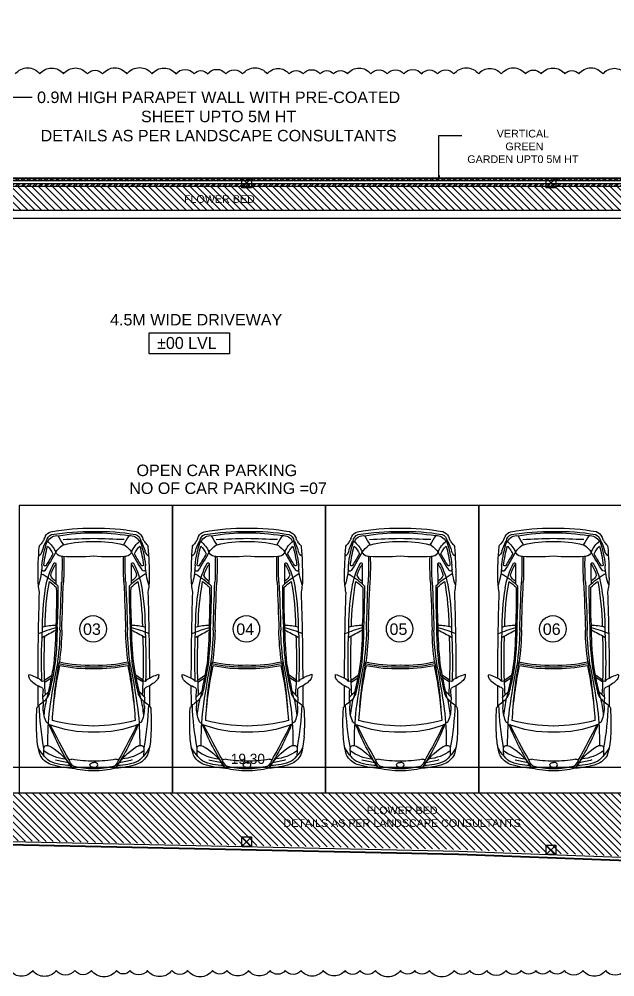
# Model space of a CAD drawing. Header units: metres. Extents: x 494 to 1845, y -666 to 1061.
# Drawn here: x 1473.43 to 1482.76, y 270.57 to 285.57 of the extents above; entities that cross this region are included whole.
import ezdxf
from ezdxf import colors
from ezdxf.entities.mleader import LeaderData, LeaderLine
from ezdxf.math import Vec2, Vec3

# ---------------------------------------------------------------- set-up
doc = ezdxf.new("R2010")
doc.units = ezdxf.units.M
doc.header["$MEASUREMENT"] = 0
doc.linetypes.add('1', pattern=[0])
doc.layers.get('Defpoints').update_dxf_attribs({"color": 12})
for name, color, linetype in [('0 @ 1', 7, 'Continuous'), ('COLUMN', 1, 'Continuous'), ('PLOT - SURVEY', 1, '1'), ('VDA DIMENSION', 8, 'Continuous'), ('VDA-PARKING', 252, 'Continuous'), ('VDA-TEXT', 250, '1'), ('VDA-WALL BELOW', 8, 'Continuous')]:
    doc.layers.add(name, color=color, linetype=linetype)
for name, color, linetype, lineweight in [('A-Wall Hatch', 8, 'Continuous', 9), ('ARCHITECTURAL COMMENTS', 2, 'Continuous', 30), ('VDA-HATCH', 8, 'Continuous', 9), ('VDA-WALL', 250, 'Continuous', 25)]:
    doc.layers.add(name, color=color, linetype=linetype, lineweight=lineweight)
doc.styles.add('arial', font='arial.ttf', dxfattribs={"height": 0.3})
doc.styles.add('RS', font='GOTHIC.TTF')
doc.styles.get("Standard").update_dxf_attribs({"font": 'arial.ttf'})
doc.dimstyles.new('SMALL-1', dxfattribs={"dimtxt": 0.16, "dimasz": 0.035, "dimexe": 0, "dimexo": 0.1, "dimgap": 0.05, "dimtad": 1, "dimzin": 0, "dimdsep": 46, "dimtxsty": 'RS', "dimblk": 'DOT', "dimcen": 2.5, "dimclrd": 256, "dimclre": 256, "dimclrt": 5, "dimadec": 0, "dimazin": 0, "dimtfac": 1, "dimtdec": 3, "dimtofl": 0, "dimtmove": 0, "dimatfit": 3, "dimfxl": 0, "dimtolj": 1, "dimtzin": 0, "dimarcsym": 0})
pattern_1 = [(315, (87.54308, 2.66939), (0.053916892, 0.053916892), [])]

# ---------------------------------------------------------------- blocks, each defined once
blk = doc.blocks.new('P1')
at = {"layer": 'VDA-PARKING'}
for p, q in [((0, 4.5), (2.4, 4.5)), ((0, 0), (0, 4.5)), ((2.4, 4.5), (2.4, 0)), ((2.4, 0), (0, 0))]:
    blk.add_line(p, q, dxfattribs=at)
at = {"layer": 'VDA-PARKING', "color": 8, "extrusion": (1.91705e-10, -0.000389212, 1)}
for p, q in [((0.457, 2.915), (0.372, 3.002, 0)), ((0.372, 3.002), (0.375, 2.898, 0)), ((1.88, 2.913), (1.965, 3.001, 0)), ((1.965, 3.001), (1.962, 2.897, 0)), ((0.399, 2.737), (0.51, 2.657, -0.001)), ((0.4, 2.764), (0.502, 2.7, -0.001)), ((1.937, 2.736), (1.826, 2.656, -0.001)), ((1.936, 2.763), (1.834, 2.699, -0.001))]:
    blk.add_line(p, q, dxfattribs=at)
for centre, radius, start, end in [((0.608, 3.758, -0.002), 0.317, 110.9327, 151.9874), ((3.979, 2.04, -0.002), 3.772, 146.6191, 158.4909), ((0.81, 3.224, -0.002), 0.848, 90.5361, 113.2209), ((0.892, 2.836, -0.002), 1.281, 92.7885, 108.0445), ((-0.027, 4.62, -0.002), 0.994, 301.9765, 329.477), ((0.993, 3.911, -0.002), 0.223, 134.4498, 160.8123), ((1.193, 2.502, -0.002), 1.654, 90.7964, 102.6895), ((0.854, 4.062, -0.002), 0.0196, 105.8288, 154.5794), ((1.168, 2.954, -0.002), 1.171, 89.9376, 105.8288), ((1.143, 2.502, -0.002), 1.654, 77.2008, 89.094), ((1.169, 2.954, -0.002), 1.171, 74.0616, 89.9527), ((1.485, 4.062, -0.002), 0.0196, 25.3109, 74.0616), ((1.346, 3.911, -0.002), 0.223, 19.0781, 45.4406), ((-1.644, 2.045, -0.002), 3.772, 21.3994, 33.2712), ((2.367, 4.618, -0.002), 0.994, 210.4133, 237.9139), ((1.445, 2.835, -0.002), 1.281, 71.8458, 87.1018), ((1.528, 3.224, -0.002), 0.848, 66.6694, 89.3542), ((1.731, 3.757, -0.002), 0.317, 27.903, 68.9577), ((1.465, 3.555, -0.002), 1.19, 162.8092, 176.6212), ((0.896, 3.476, -0.002), 0.675, 128.5941, 152.2222), ((0.785, 3.3, -0.002), 0.673, 95.1462, 126.3462), ((1.447, 3.82, -0.002), 1.061, 174.3363, 181.1523), ((10.007, -1.278, -0.002), 10.62, 150.2954, 153.6878), ((0.971, 2.551, -0.002), 1.49, 97.7176, 105.6573), ((0.808, 4.013, -0.002), 0.0381, 227.7847, 248.458), ((0.814, 4.029, -0.002), 0.055, 248.458, 280.7122), ((1.147, 2.268, -0.002), 1.736, 89.2525, 100.7122), ((1.189, 2.268, -0.002), 1.736, 79.1781, 90.6378), ((1.525, 4.028, -0.002), 0.055, 259.1781, 291.4323), ((1.531, 4.012, -0.002), 0.0381, 291.4323, 312.1056), ((-7.678, -1.261, -0.002), 10.62, 26.2026, 29.5949), ((1.365, 2.551, -0.002), 1.49, 74.2331, 82.1727), ((1.552, 3.299, -0.002), 0.673, 53.5441, 84.7441), ((1.442, 3.476, -0.002), 0.675, 27.6681, 51.2962), ((0.891, 3.82, -0.002), 1.061, 358.738, 5.554), ((0.873, 3.556, -0.002), 1.19, 3.2691, 17.0812), ((5.141, 2.935, -0.002), 4.832, 169.7118, 177.7895), ((0.428, 3.799, -0.002), 0.0412, 181.1523, 223.466), ((0.428, 3.8, -0.002), 0.0425, 223.466, 263.2575), ((0.436, 3.868, -0.002), 0.11, 263.2575, 304.968), ((5.169, 3.714, -0.002), 4.719, 179.4645, 186.3924), ((1.902, 3.866, -0.002), 0.11, 234.9223, 276.6328), ((-2.831, 3.722, -0.002), 4.719, 353.4979, 0.4259), ((1.91, 3.799, -0.002), 0.0425, 276.6328, 316.4243), ((1.911, 3.798, -0.002), 0.0412, 316.4243, 358.738), ((-2.804, 2.943, -0.002), 4.832, 2.1008, 10.1785), ((4.147, 3.397, -0.002), 3.876, 176.6212, 183.2691), ((-1.809, 3.403, -0.002), 3.876, 356.6212, 3.2691), ((1.125, 1.705, -0.002), 1.846, 88.6326, 111.1512), ((1.192, 0.807, -0.002), 2.646, 90.5448, 104.7008), ((1.21, 1.705, -0.002), 1.846, 68.7391, 91.2578), ((1.141, 0.807, -0.002), 2.646, 75.1895, 89.3455), ((0.932, 3.164, -0.002), 0.555, 157.786, 182.1379), ((0.476, 3.352, -0.002), 0.0629, 105.3626, 159.257), ((6.442, 3.729, -0.002), 5.932, 183.502, 191.8762), ((-4.103, 3.739, -0.002), 5.932, 348.0141, 356.3884), ((1.861, 3.35, -0.002), 0.0629, 20.6333, 74.5277), ((1.406, 3.164, -0.002), 0.555, 357.7524, 22.1043), ((0.313, 3.178, -0.002), 0.0364, 183.2691, 243.959), ((3.362, 3.632, -0.002), 2.992, 186.6719, 191.854), ((13.664, 5.043, -0.002), 13.314, 188.0072, 190.9665), ((6.504, 3.585, -0.002), 5.983, 184.0252, 190.9208), ((-4.166, 3.595, -0.002), 5.983, 348.9695, 355.8651), ((-11.323, 5.067, -0.002), 13.314, 348.9238, 351.8832), ((-1.023, 3.636, -0.002), 2.992, 348.0363, 353.2184), ((2.024, 3.176, -0.002), 0.0364, 295.9313, 356.6212), ((45.639, 2.786, -0.002), 45.343, 179.5461, 179.9508), ((0.138, 2.799, -0.002), 0.367, 30.9223, 61.7196), ((8.8, 2.423, -0.002), 8.449, 175.5592, 176.0701), ((-1.043, 3.102, -0.002), 1.42, 359.0121, 1.6745), ((-6.681, 1.307, -0.002), 7.317, 9.1773, 13.5155), ((9.015, 1.292, -0.002), 7.317, 166.3748, 170.713), ((2.198, 2.797, -0.002), 0.367, 118.1707, 148.968), ((3.38, 3.098, -0.002), 1.42, 178.2158, 180.8782), ((-6.464, 2.438, -0.002), 8.449, 3.8202, 4.3312), ((-43.302, 2.871, -0.002), 45.343, 359.9396, 0.3443), ((0.535, 2.383, -0.002), 0.503, 111.1835, 134.2764), ((0.334, 2.889, -0.002), 0.0423, 298.0014, 12.5995), ((8.8, 2.423, -0.002), 8.407, 176.3245, 182.5982), ((0.333, 2.915, -0.002), 0.141, 8.5366, 30.9223), ((-3.983, 1.826, -0.002), 4.59, 8.3046, 13.985), ((6.318, 1.817, -0.002), 4.59, 165.9053, 171.5858), ((2.004, 2.913, -0.002), 0.141, 148.968, 171.3537), ((-6.464, 2.438, -0.002), 8.407, 357.2921, 3.5658), ((2.003, 2.887, -0.002), 0.0423, 167.2908, 241.8889), ((1.8, 2.381, -0.002), 0.503, 45.614, 68.7069), ((0.298, 2.653, -0.002), 0.148, 156.896, 171.1277), ((-0.113, 3.49, -0.002), 0.886, 287.5165, 300.6693), ((0.253, 2.672, -0.002), 0.0985, 134.2764, 156.896), ((45.639, 2.786, -0.002), 45.343, 180.1043, 181.8068), ((0.374, 2.724, -0.002), 0.0351, 106.1063, 174.2179), ((8.8, 2.423, -0.002), 8.449, 177.747, 183.0015), ((0.361, 2.713, -0.002), 0.045, 32.507, 86.2001), ((1.975, 2.711, -0.002), 0.045, 93.6902, 147.3833), ((1.962, 2.722, -0.002), 0.0351, 5.6724, 73.784), ((-6.464, 2.438, -0.002), 8.449, 356.8888, 2.1433), ((2.451, 3.487, -0.002), 0.886, 239.221, 252.3738), ((-43.302, 2.871, -0.002), 45.343, 358.0836, 359.786), ((2.083, 2.671, -0.002), 0.0985, 22.9943, 45.614), ((2.038, 2.651, -0.002), 0.148, 8.7626, 22.9943), ((0.227, 2.664, -0.002), 0.0753, 171.1277, 194.9458), ((1.086, 0.468, -0.002), 2.09, 87.7114, 102.4204), ((1.247, 0.468, -0.002), 2.09, 77.4699, 92.1789), ((2.11, 2.662, -0.002), 0.0753, 344.9445, 8.7626), ((-5.472, 1.855, -0.002), 6.046, 0.1688, 5.8765), ((-0.687, 2.308, -0.002), 1.26, 2.2889, 8.3046), ((-4.006, 1.842, -0.002), 4.647, 1.3507, 8.2676), ((1.086, 0.468, -0.002), 2.063, 87.7114, 102.9428), ((1.086, 0.468, -0.002), 2.036, 87.7114, 102.9428), ((-4.006, 1.842, -0.002), 4.676, 1.3507, 7.4904), ((1.247, 0.468, -0.002), 2.063, 76.9476, 92.1789), ((1.247, 0.468, -0.002), 2.036, 76.9476, 92.1789), ((6.341, 1.832, -0.002), 4.676, 172.3999, 178.5396), ((6.341, 1.832, -0.002), 4.647, 171.6227, 178.5396), ((7.807, 1.843, -0.002), 6.046, 174.0138, 179.7216), ((3.023, 2.304, -0.002), 1.26, 171.5858, 177.6014), ((-3.708, 1.941, -0.002), 4.301, 359.5019, 5.5659), ((6.043, 1.931, -0.002), 4.301, 174.3244, 180.3885), ((0.992, 3.555, -0.002), 1.695, 245.9927, 255.8566), ((4.377, 1.926, -0.002), 4.014, 179.2139, 189.1558), ((5.36, 10.986, -0.002), 10.226, 240.7633, 242.0874), ((34.924, 2.76, -0.002), 34.294, 181.3507, 182.611), ((34.924, 2.76, -0.002), 34.265, 181.3507, 182.611), ((-32.587, 2.825, -0.002), 34.265, 357.2793, 358.5396), ((-32.587, 2.825, -0.002), 34.294, 357.2793, 358.5396), ((1.346, 3.555, -0.002), 1.695, 284.0337, 293.8977), ((-3.008, 10.994, -0.002), 10.226, 297.8029, 299.127), ((-2.042, 1.932, -0.002), 4.014, 350.7346, 0.6765), ((0.583, 2.65, -0.002), 0.777, 253.7364, 269.5106), ((4.377, 1.926, -0.002), 3.972, 180.4609, 190.6811), ((-6.484, 1.488, -0.002), 7.068, 358.3294, 3.127), ((-10.7, 1.341, -0.002), 11.306, 359.5686, 2.8492), ((13.034, 1.319, -0.002), 11.306, 177.0411, 180.3217), ((8.818, 1.473, -0.002), 7.068, 176.7634, 181.561), ((1.753, 2.649, -0.002), 0.777, 270.3798, 286.154), ((-2.042, 1.932, -0.002), 3.972, 349.2092, 359.4294), ((1.463, 1.129, -0.002), 1.167, 168.784, 179.7571), ((0.871, 1.13, -0.002), 1.167, 0.1332, 11.1064), ((-0.615, 0.928, -0.002), 0.97, 0.6767, 19.1399), ((-0.278, 2.179, -0.002), 1.278, 300.4154, 313.7356), ((1.623, 1.482, -0.002), 1.225, 189.1558, 208.271), ((-0.278, 2.179, -0.002), 1.243, 307.1982, 313.7356), ((-12.347, 0.991, -0.002), 12.921, 359.6859, 1.0381), ((2.613, 2.177, -0.002), 1.278, 226.1547, 239.4749), ((2.613, 2.177, -0.002), 1.243, 226.1547, 232.6921), ((14.68, 0.966, -0.002), 12.921, 178.8522, 180.2044), ((0.711, 1.483, -0.002), 1.225, 331.6193, 350.7346), ((2.948, 0.924, -0.002), 0.97, 160.7504, 179.2136), ((5.805, 1.106, -0.002), 5.509, 179.7094, 184.7553), ((0.352, 1.107, -0.002), 0.0337, 256.8846, 300.4154), ((0.654, 1.033, -0.002), 0.171, 118.3286, 159.3503), ((0.996, 1.222, -0.002), 0.518, 194.3115, 215.4978), ((-5.042, 0.938, -0.002), 5.714, 358.5996, 2.611), ((-5.042, 0.938, -0.002), 5.742, 358.5996, 2.611), ((7.375, 0.926, -0.002), 5.742, 177.2793, 181.2907), ((7.375, 0.926, -0.002), 5.714, 177.2793, 181.2907), ((1.337, 1.221, -0.002), 0.518, 324.3925, 345.5789), ((1.679, 1.032, -0.002), 0.171, 20.54, 61.5618), ((1.981, 1.105, -0.002), 0.0337, 239.4749, 283.0057), ((-3.472, 1.115, -0.002), 5.509, 355.135, 0.1809), ((0.379, 1.002, -0.002), 0.0266, 25.509, 177.7485), ((2.377, 1.174, -0.002), 2.035, 186.6303, 197.6651), ((0.405, 0.926, -0.002), 0.0203, 37.9978, 157.2904), ((2.377, 1.174, -0.002), 2.005, 186.9029, 195.509), ((-3.243, -1.358, -0.002), 4.35, 28.6909, 33.1306), ((-3.243, -1.358, -0.002), 4.324, 29.2693, 32.0689), ((0.557, 0.915, -0.002), 0.0181, 226.6705, 17.8126), ((1.776, 0.914, -0.002), 0.0181, 162.0778, 313.2199), ((5.572, -1.366, -0.002), 4.35, 146.7597, 151.1994), ((5.572, -1.366, -0.002), 4.324, 147.8214, 150.621), ((-0.043, 1.177, -0.002), 2.005, 344.3813, 352.9874), ((-0.043, 1.177, -0.002), 2.035, 342.2252, 353.26), ((1.928, 0.924, -0.002), 0.0203, 22.6, 141.8925), ((1.954, 1, -0.002), 0.0266, 2.1418, 154.3813), ((0.223, 0.675, -0.002), 0.144, 16.0333, 55.489), ((0.13, 0.952, -0.002), 0.445, 315.1666, 333.9155), ((0.678, 0.684, -0.002), 0.115, 103.9926, 156.2586), ((0.981, -1.842, -0.002), 2.658, 96.4482, 97.1481), ((0.886, -3.46, -0.002), 4.264, 86.2314, 92.7421), ((1.439, -3.46, -0.002), 4.264, 87.1483, 93.6589), ((1.347, -1.842, -0.002), 2.658, 82.7423, 83.4421), ((1.655, 0.683, -0.002), 0.115, 23.6318, 75.8978), ((2.204, 0.95, -0.002), 0.445, 205.9748, 224.7237), ((2.109, 0.673, -0.002), 0.144, 124.4013, 163.857), ((0.352, 0.647, -0.002), 0.0371, 175.8933, 221.9107), ((-0.162, 0.186, -0.002), 0.653, 36.1973, 41.9107), ((1.235, 0.966, -0.002), 0.909, 196.0333, 206.548), ((0.198, 0.882, -0.002), 0.404, 306.4094, 337.9574), ((0.95, 0.994, -0.002), 0.461, 214.9668, 233.8282), ((1.919, -0.221, -0.002), 1.479, 145.5828, 151.9919), ((0.723, 0.713, -0.002), 0.101, 243.4254, 256.4704), ((1.15, 2.486, -0.002), 1.925, 256.4704, 270.4915), ((1.186, 2.486, -0.002), 1.925, 269.3988, 283.4199), ((1.61, 0.712, -0.002), 0.101, 283.4199, 296.4649), ((0.412, -0.22, -0.002), 1.479, 27.8985, 34.3076), ((1.383, 0.994, -0.002), 0.461, 306.0621, 324.9235), ((2.135, 0.88, -0.002), 0.404, 201.9329, 233.4809), ((1.098, 0.966, -0.002), 0.909, 333.3424, 343.857), ((2.493, 0.184, -0.002), 0.653, 137.9796, 143.693), ((1.981, 0.646, -0.002), 0.0371, 317.9796, 3.997), ((0.179, 0.435, -0.002), 0.231, 22.2754, 36.1973), ((0.916, 0.737, -0.002), 0.565, 202.2754, 206.4697), ((0.542, 0.551, -0.002), 0.148, 206.4697, 252.5916), ((0.431, 0.564, -0.002), 0.0098, 206.548, 314.9442), ((0.546, 0.567, -0.002), 0.117, 186.5016, 251.2604), ((0.593, 0.626, -0.002), 0.155, 202.7449, 277.7681), ((1.069, 3.559, -0.002), 3.153, 259.7507, 271.7624), ((1.197, 3.995, -0.002), 3.57, 260.5978, 269.5043), ((40.602, 1047.071, -0.002), 1047.302, 267.81584, 267.842045), ((-36.266, 1047.145, -0.002), 1047.302, 272.048285, 272.07449), ((1.142, 3.995, -0.002), 3.57, 270.386, 279.2926), ((1.269, 3.558, -0.002), 3.153, 268.1279, 280.1396), ((1.74, 0.625, -0.002), 0.155, 262.1222, 337.1454), ((1.787, 0.566, -0.002), 0.117, 288.63, 353.3887), ((1.79, 0.55, -0.002), 0.148, 287.2987, 333.4207), ((1.902, 0.562, -0.002), 0.0098, 224.9461, 333.3424), ((1.417, 0.737, -0.002), 0.565, 333.4207, 337.6149), ((2.153, 0.434, -0.002), 0.231, 143.693, 157.6149), ((1.103, 3.659, -0.002), 3.304, 259.4521, 271.0928), ((1.236, 3.658, -0.002), 3.304, 268.7975, 280.4382)]:
    blk.add_arc(centre, radius, start, end, dxfattribs=at)
blk.add_ellipse((1.17, 4.063), major_axis=(-0.0606, -0.0003, 0), ratio=0.652487, start_param=4.708193, end_param=7.849785, dxfattribs=at)
at = {"layer": 'VDA-PARKING', "color": 8, "extrusion": (-1.91705e-10, 0.000389212, -1)}
blk.add_ellipse((1.17, 4.063), major_axis=(0.0606, -0.0004, 0), ratio=0.652487, start_param=4.708193, end_param=7.849785, dxfattribs=at)
blk = doc.blocks.new('_ArchTick')
at = {"color": 0, "linetype": 'ByBlock', "const_width": 0.15}
blk.add_lwpolyline([(-0.5, -0.5), (0.5, 0.5)], dxfattribs=at)
blk = doc.blocks.new('*D103')
at = {"layer": 'Defpoints', "color": 0}
for p in [(1467.358, 273.848), (1467.358, 272.95), (1486.66, 272.95)]:
    blk.add_point(p, dxfattribs=at)
at = {"layer": 'VDA DIMENSION', "lineweight": -2}
for p, q in [((1467.358, 273.548), (1467.358, 273.848)), ((1486.66, 273.848), (1467.358, 273.848)), ((1486.66, 273.548), (1486.66, 273.848))]:
    blk.add_line(p, q, dxfattribs=at)
at = {"layer": 'VDA DIMENSION', "lineweight": -2, "xscale": 0.035, "yscale": 0.035, "zscale": 0.035, "rotation": 180}
blk.add_blockref('_ArchTick', (1467.358, 273.848), dxfattribs=at)
at = {"layer": 'VDA DIMENSION', "lineweight": -2, "xscale": 0.035, "yscale": 0.035, "zscale": 0.035}
blk.add_blockref('_ArchTick', (1486.66, 273.848), dxfattribs=at)
at = {"layer": 'VDA DIMENSION', "color": 5, "insert": (1477.009, 273.982), "char_height": 0.16, "attachment_point": 5, "style": 'RS'}
blk.add_mtext('\\A1;19.30', dxfattribs=at)
blk = doc.blocks.new('zw$E9AB')
at = {"layer": 'COLUMN', "lineweight": 30}
blk.add_lwpolyline([(0, 0.15), (0.15, 0.15), (0.15, 0), (0, 0)], close=True, dxfattribs=at)
at = {"layer": 'VDA-WALL BELOW'}
for p, q in [((0, 0), (0.15, 0.15)), ((0.15, 0), (0, 0.15))]:
    blk.add_line(p, q, dxfattribs=at)
blk = doc.blocks.new('dsfaaaaaa')
at = {"color": 4}
for p in [(9.337, 0.3), (14.103, 0.3), (9.337, -10.014), (14.103, -10.142)]:
    blk.add_blockref('zw$E9AB', p, dxfattribs=at)

msp = doc.modelspace()

# ---------------------------------------------------------------- hatches: boundary and pattern name
at = {"layer": 'A-Wall Hatch'}
h = msp.add_hatch(dxfattribs=at)
h.set_pattern_fill('ANSI31', color=62, scale=0.61, angle=270)
h.set_pattern_definition(pattern_1)
h.paths.add_polyline_path([(1467.6833, 272.8098), (1467.6833, 273.4497), (1486.6603, 273.4497), (1486.6622, 272.3008), (1480.3093, 272.5631)])
h.paths.add_polyline_path([(1486.7853, 272.7497), (1489.6603, 272.7497), (1489.6603, 275.1872), (1486.7853, 275.1872)])
h.paths.add_polyline_path([(1486.7853, 280.4372), (1486.7853, 282.8747), (1489.6603, 282.8747), (1489.6603, 280.4372)])
h.paths.add_polyline_path([(1527.8307, 283.8998), (1535.0603, 283.8998), (1535.0535, 284.8213)])
h.paths.add_polyline_path([(1535.0603, 284.7679), (1539.0853, 284.7679), (1539.0853, 285.3357), (1535.0535, 284.8213)])
h.paths.add_polyline_path([(1466.1811, 282.5747), (1467.2333, 282.5747), (1467.2333, 283.0747), (1466.264, 283.0747)])
h.paths.add_polyline_path([(1467.2333, 278.4497), (1467.2333, 272.7695), (1465.4617, 272.8076), (1465.5621, 275.8302), (1465.7913, 278.4497)])
h = msp.add_hatch(dxfattribs=at)
h.set_pattern_fill('ANSI31', color=62, scale=0.61, angle=270)
h.set_pattern_definition(pattern_1)
h.paths.add_polyline_path([(1467.3583, 282.5747), (1486.6603, 282.5747), (1486.6603, 282.9497), (1467.3583, 282.9497)])
at = {"layer": 'VDA-HATCH'}
h = msp.add_hatch(dxfattribs=at)
h.set_pattern_fill('ANSI32', color=256, scale=0.17)
h.paths.add_polyline_path([(1486.6603, 282.9872), (1467.3583, 282.9872), (1467.3583, 282.9497), (1486.6603, 282.9497)])
h.paths.add_polyline_path([(1486.6603, 283.0747), (1467.3583, 283.0747), (1467.3583, 283.0372), (1486.6603, 283.0372)])

# ---------------------------------------------------------------- linework, layer by layer
at = {"color": 105, "lineweight": 30}
msp.add_lwpolyline([(1467.3583, 282.9497), (1486.6603, 282.9497)], dxfattribs=at)
msp.add_lwpolyline([(1475.4604, 280.6558), (1476.7205, 280.6558), (1476.7205, 280.326), (1475.4604, 280.326)], close=True)
at = {"layer": 'ARCHITECTURAL COMMENTS'}
for points in [[(1473.3678, 284.708, -0.5), (1473.7499, 284.708, -0.5), (1474.1219, 284.708, -0.5), (1474.4954, 284.708, -0.5), (1474.7343, 284.708, -0.5), (1475.1155, 284.708, -0.5), (1475.5095, 284.708, -0.5), (1475.8808, 284.708, -0.5), (1476.1686, 284.708, -0.5), (1476.3772, 284.708, -0.5), (1476.6656, 284.708, -0.5), (1476.9271, 284.708, -0.5), (1477.3128, 284.708, -0.5), (1477.6533, 284.708, -0.5), (1477.8738, 284.708, -0.5), (1478.1413, 284.708, -0.5), (1478.3487, 284.708, -0.5), (1478.5677, 284.708, -0.5), (1478.9329, 284.708, -0.5), (1479.1917, 284.708, -0.5), (1479.4509, 284.708, -0.5), (1479.7315, 284.708, -0.5), (1479.9792, 284.708, -0.5), (1480.2356, 284.708, -0.5), (1480.6241, 284.708, -0.5), (1480.9759, 284.708, -0.5), (1481.3566, 284.708, -0.5), (1481.6025, 284.708, -0.5), (1481.9717, 284.708, -0.5), (1482.1909, 284.708, -0.5), (1482.5707, 284.708, -0.5), (1482.9257, 284.708, -0.5)], [(1482.909, 270.6674, -0.5), (1482.6126, 270.6674, -0.5), (1482.2569, 270.6674, -0.5), (1481.9653, 270.6674, -0.5), (1481.7357, 270.6674, -0.5), (1481.5181, 270.6674, -0.5), (1481.2905, 270.6674, -0.5), (1481.0532, 270.6674, -0.5), (1480.7485, 270.6674, -0.5), (1480.4836, 270.6674, -0.5), (1480.2401, 270.6674, -0.5), (1479.8506, 270.6674, -0.5), (1479.6233, 270.6674, -0.5), (1479.3996, 270.6674, -0.5), (1479.006, 270.6674, -0.5), (1478.7666, 270.6674, -0.5), (1478.5302, 270.6674, -0.5), (1478.1895, 270.6674, -0.5), (1477.8418, 270.6674, -0.5), (1477.5932, 270.6674, -0.5), (1477.3574, 270.6674, -0.5), (1477.0191, 270.6674, -0.5), (1476.6819, 270.6674, -0.5), (1476.4565, 270.6674, -0.5), (1476.0652, 270.6674, -0.5), (1475.8175, 270.6674, -0.5), (1475.4357, 270.6674, -0.5), (1475.1633, 270.6674, -0.5), (1474.9518, 270.6674, -0.5), (1474.5594, 270.6674, -0.5), (1474.2965, 270.6674, -0.5), (1474.0077, 270.6674, -0.5), (1473.6399, 270.6674, -0.5), (1473.2867, 270.6674, -0.5)]]:
    msp.add_lwpolyline(points, format="xyb", dxfattribs=at)
at = {"layer": 'PLOT - SURVEY', "color": 250, "linetype": 'Continuous', "lineweight": 40}
msp.add_line((1466.2433, 283.0747), (1520.3759, 283.0747), dxfattribs=at)
msp.add_lwpolyline([(1466.9333, 290.1068), (1466.5166, 284.5985), (1466.12, 282.2061), (1465.5621, 275.8302), (1465.4617, 272.8076), (1480.3076, 272.4881), (1513.1956, 271.2599), (1549.5916, 271.0083)], dxfattribs=at)
at = {"layer": 'VDA-TEXT'}
for centre in [(1474.5854, 276.0173), (1476.9854, 276.0173), (1479.3854, 276.0173), (1481.7854, 276.0173)]:
    msp.add_circle(centre, 0.2079, dxfattribs=at)
at = {"layer": 'VDA-WALL'}
msp.add_line((1467.2333, 283.0747), (1520.3759, 283.0747), dxfattribs=at)
for points in [[(1467.2344, 272.8195), (1480.3091, 272.5381), (1486.6622, 272.3008)], [(1467.2333, 272.7695), (1480.3076, 272.4881), (1486.6603, 272.2509)]]:
    msp.add_lwpolyline(points, dxfattribs=at)
at = {"layer": 'VDA-WALL BELOW'}
for p, q in [((1467.3583, 282.9497), (1486.6603, 282.9497)), ((1466.1811, 282.5747), (1486.6603, 282.5747)), ((1466.1604, 282.4497), (1486.6603, 282.4497)), ((1467.6833, 273.4497), (1486.6603, 273.4497))]:
    msp.add_line(p, q, dxfattribs=at)
msp.add_lwpolyline([(1486.6603, 282.9872), (1467.3583, 282.9872), (1467.3583, 283.0372), (1486.6603, 283.0372)], dxfattribs=at)

# ---------------------------------------------------------------- block references
at = {"layer": '0 @ 1', "color": 4}
msp.add_blockref('dsfaaaaaa', (1467.5787, 282.6247), dxfattribs=at)
at = {"layer": 'VDA-PARKING', "xscale": -1, "rotation": 180}
for p in [(1473.4269, 277.9497), (1475.8269, 277.9497), (1478.2269, 277.9497), (1480.6269, 277.9497)]:
    msp.add_blockref('P1', p, dxfattribs=at)

# ---------------------------------------------------------------- texts
at = {"layer": 'VDA-TEXT', "color": 1, "style": 'RS', "oblique": 0, "width": 1}
msp.add_text('%%P00 LVL', height=0.1875, rotation=0, dxfattribs=at).set_placement((1475.5876, 280.4014))
at = {"layer": 'VDA-TEXT'}
for s, insert, char_height, width, attachment_point, style in [('{\\fArial|b0|i0|c0|p34;FLOWER BED}', (1476.0083, 282.8097), 0.12, 2.007073, 1, 'RS'), ('4.5M WIDE DRIVEWAY', (1476.199, 280.8586), 0.18, 4.378113, 5, 'arial'), ('OPEN CAR PARKING', (1476.5224, 278.4991), 0.18, 3.24328, 5, 'arial'), ('NO OF CAR PARKING =07', (1476.6985, 278.2193), 0.18, 3.461701, 5, 'arial'), ('03', (1474.567, 276.0124), 0.18, 1.990047, 5, 'arial'), ('04', (1476.967, 276.0124), 0.18, 1.990047, 5, 'arial'), ('05', (1479.367, 276.0124), 0.18, 1.990047, 5, 'arial'), ('06', (1481.767, 276.0124), 0.18, 1.990047, 5, 'arial'), ('\\pi1.36857;{\\fArial|b0|i0|c0|p34;FLOWER BED }\\P\\pi0.06461;{\\fArial|b0|i0|c0|p34;DETAILS AS PER LANDSCAPE CONSULTANTS}', (1477.502, 273.2365), 0.12, 3.850372, 1, 'RS')]:
    msp.add_mtext(s, dxfattribs=dict(at, insert=insert, char_height=char_height, width=width, attachment_point=attachment_point, style=style))

# ---------------------------------------------------------------- dimensions: what is measured, and where the dimension line sits
at = {"layer": 'VDA DIMENSION'}
dim = msp.add_linear_dim(base=(1467.3583, 273.8478), p1=(1486.6603, 272.9497), p2=(1467.3583, 272.9497), dimstyle='SMALL-1', override={"dimblk": 'ArchTick', "dimarcsym": 1}, dxfattribs=at)
dim.commit()
dim.dimension.update_dxf_attribs({"geometry": '*D103', "text_midpoint": (1477.0093, 273.8478), "dimtype": 160})

# ---------------------------------------------------------------- leaders
at = {"layer": 'VDA-TEXT'}
ml = msp.add_multileader_mtext('Standard', dxfattribs=at)
ml.set_content('{\\C18;\\c0;0.9M HIGH PARAPET WALL WITH PRE-COATED SHEET UPTO 5M HT^JDETAILS AS PER LANDSCAPE CONSULTANTS\\P\\pxqc;\\H1.00001x;}\\P\\pq*; ', color=256)
ml.set_leader_properties()
ml.build(insert=Vec2(0, 0))
ml.multileader.update_dxf_attribs({"dogleg_length": 0.36, "arrow_head_size": 0.11})
ctx = ml.context
ctx.base_point, ctx.char_height, ctx.arrow_head_size, ctx.landing_gap_size, ctx.plane_origin = Vec3(1473.6292, 284.3423), 0.18, 0.11, 0.09, Vec3(1472.8416, 283.3428)
ctx.text_align_type = 1
notes = []
notes.append((ctx, [(0, (1, 1, 0), (1472.8416, 284.3423), (1, 0), 0.7876, [(0, [(1472.8416, 283.0747)], 0, [])])]))
ctx.mtext.insert, ctx.mtext.width, ctx.mtext.alignment, ctx.mtext.flow_direction = Vec3(1476.5506, 284.4323), 5.968516, 2, 5
ml = msp.add_multileader_mtext('Standard', dxfattribs=at)
ml.set_content('{\\H0.66667x;\\C256;\\c0;VERTICAL\\P GREEN \\PGARDEN UPT0 5M HT\\H1.5x;\\P\\pq*;} ', color=256)
ml.set_leader_properties()
ml.build(insert=Vec2(0, 0))
ml.multileader.update_dxf_attribs({"dogleg_length": 0.3591, "arrow_head_size": 0.11})
ctx = ml.context
ctx.base_point, ctx.char_height, ctx.arrow_head_size, ctx.landing_gap_size, ctx.plane_origin = Vec3(1480.3608, 283.7433), 0.18, 0.11, 0.09, Vec3(1480.0017, 283.0124)
ctx.text_align_type = 1
notes.append((ctx, [(0, (1, 1, 0), (1480.0017, 283.7433), (1, 0), 0.3591, [(0, [(1480.0017, 283.0124)], 0, [])])]))
ctx.mtext.insert, ctx.mtext.width, ctx.mtext.alignment, ctx.mtext.flow_direction = Vec3(1481.3156, 283.8333), 2.553418, 2, 5
for ctx, leaders in notes:
    for number, flags, end, landing, length, lines in leaders:
        leader = LeaderData()
        leader.index, (leader.has_last_leader_line, leader.has_dogleg_vector, leader.attachment_direction) = number, flags
        leader.last_leader_point, leader.dogleg_vector, leader.dogleg_length = Vec3(end), Vec3(landing), length
        for number, points, colour, breaks in lines:
            line = LeaderLine()
            line.index, line.vertices, line.color, line.breaks = number, Vec3.list(points), colors.encode_raw_color(colour), breaks
            leader.lines.append(line)
        ctx.leaders.append(leader)

doc.saveas('drawing.dxf')
